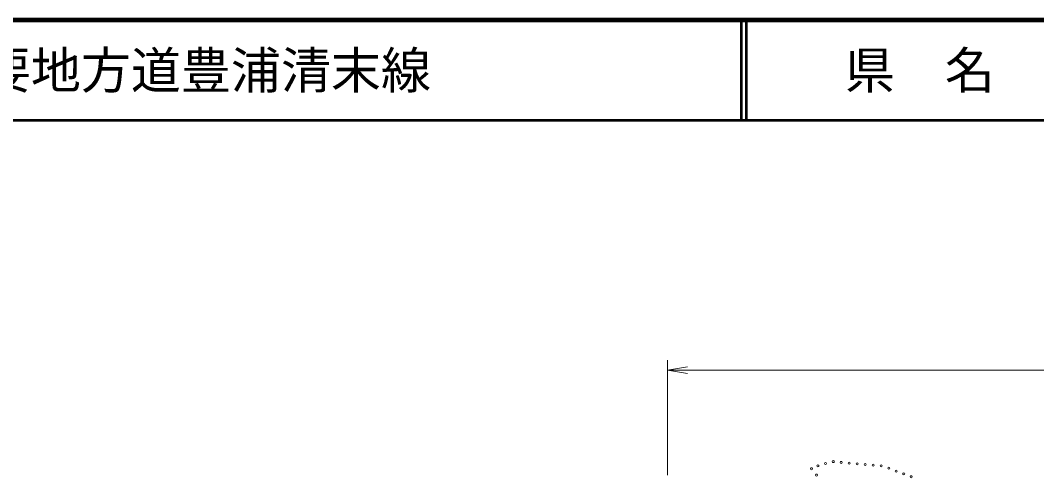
# Model space of a CAD drawing. Units: millimetres, scale not verified. Extents: x 40000 to 680000, y 20000 to 380000.
# Drawn here: x 225676 to 327308, y 334245 to 380000 of the extents above; entities that cross this region are included whole.
import ezdxf
from ezdxf.enums import TextEntityAlignment as Align

# ---------------------------------------------------------------- set-up
doc = ezdxf.new("R2010")
doc.units = ezdxf.units.MM
doc.header["$LTSCALE"] = 1000
for name, color, linetype, lineweight in [('M-STR-HTXT', 7, 'Continuous', 13), ('M-TTL', 2, 'Continuous', 140), ('M-TTL-LINE', 7, 'Continuous', 50), ('M-WORK', 1, 'Continuous', 13)]:
    doc.layers.add(name, color=color, linetype=linetype, lineweight=lineweight)
doc.layers.add('M-TTL-TXT', color=7, linetype='Continuous')
doc.styles.add('ＭＳ ゴシック', font='')
doc.styles.get('ＭＳ ゴシック').set_extended_font_data('MS Gothic')

# ---------------------------------------------------------------- blocks, each defined once
blk = doc.blocks.new('open_arrow')
at = {"color": 0, "linetype": 'Continuous', "lineweight": -2}
blk.add_lwpolyline([(7.5, 1.25), (0, 0), (7.5, -1.25)], dxfattribs=at)

msp = doc.modelspace()

# ---------------------------------------------------------------- linework, layer by layer
at = {"layer": 'M-STR-HTXT'}
for p, q in [((290397, 334500), (290397, 346000)), ((290397, 345000), (425673, 345000))]:
    msp.add_line(p, q, dxfattribs=at)
at = {"layer": 'M-TTL'}
msp.add_line((680000, 380000), (40000, 380000), dxfattribs=at)
at = {"layer": 'M-TTL-LINE'}
for p, q in [((297750, 380000), (297750, 370000)), ((298250, 380000), (298250, 370000)), ((40000, 370000), (680000, 370000))]:
    msp.add_line(p, q, dxfattribs=at)
at = {"layer": 'M-WORK'}
for centre in [(305438, 335418), (306203, 335653), (306972, 335848), (307769, 335777), (308565, 335705), (309362, 335634), (310159, 335562), (310956, 335491), (311753, 335419), (304793, 335145), (305280, 334510), (312514, 335191), (313262, 334909), (314011, 334627), (314760, 334345)]:
    msp.add_circle(centre, 100, dxfattribs=at)

# ---------------------------------------------------------------- block references
at = {"layer": 'M-STR-HTXT', "xscale": 267, "yscale": 267}
msp.add_blockref('open_arrow', (290397, 345000), dxfattribs=at)

# ---------------------------------------------------------------- texts
at = {"layer": 'M-TTL-TXT', "style": 'ＭＳ ゴシック'}
msp.add_text('主要地方道豊浦清末線', height=3666, dxfattribs=at).set_placement((216734, 375000), align=Align.MIDDLE_LEFT)
msp.add_text('県\u3000名', height=3666, dxfattribs=at).set_placement((315625, 375000), align=Align.MIDDLE_CENTER)

doc.saveas('drawing.dxf')
